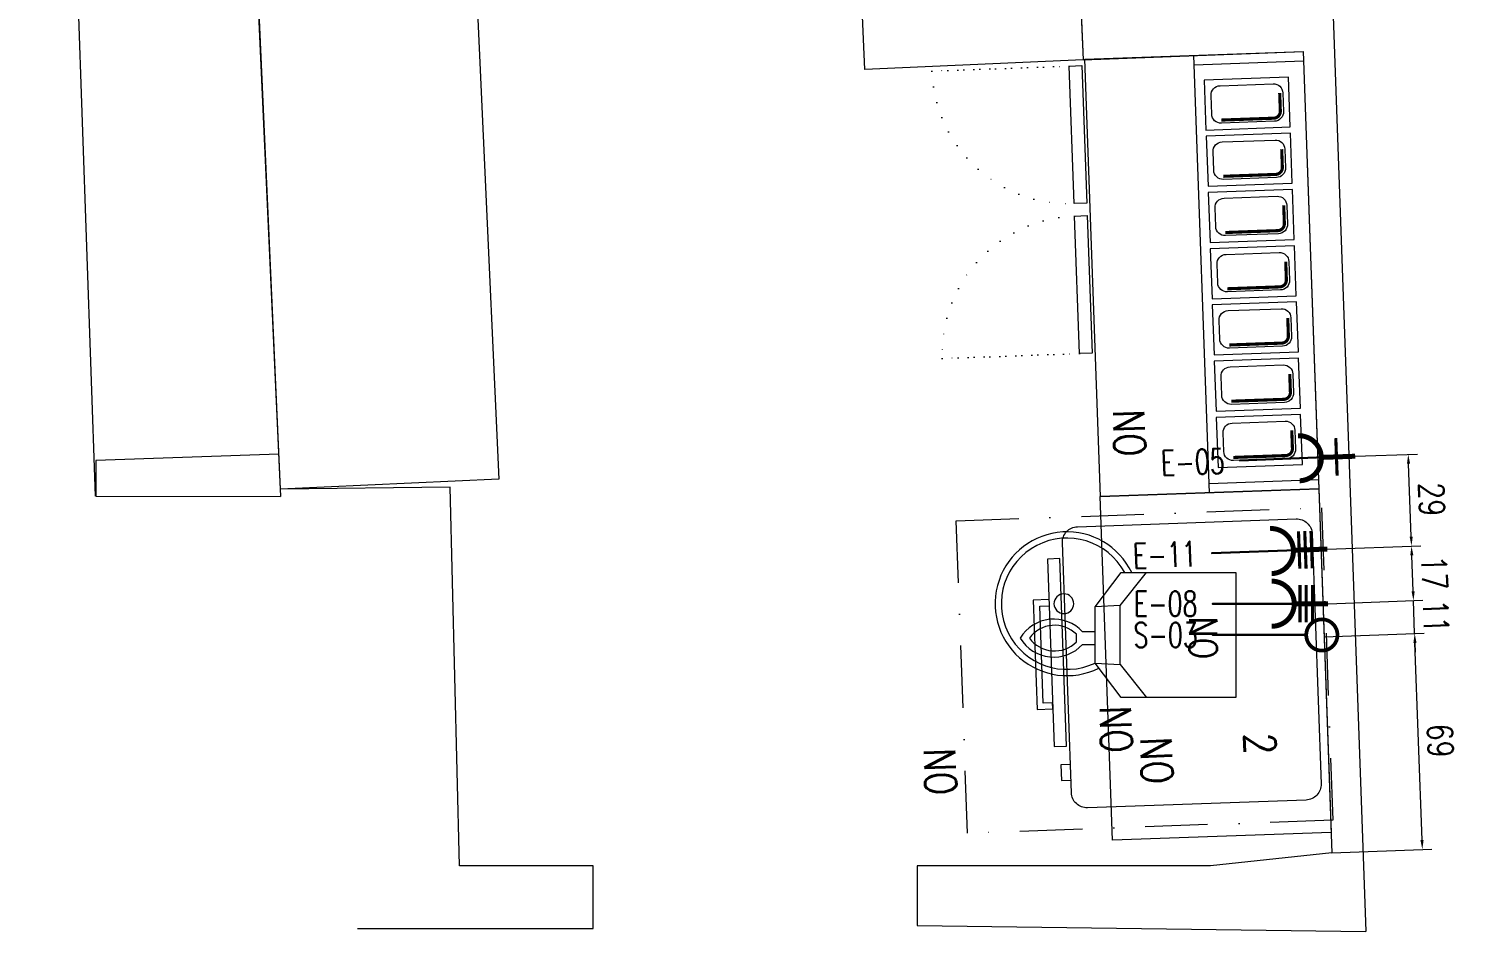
# Model space of a CAD drawing. Extents: x 1233 to 5727, y 618 to 3242.
# Drawn here: x 2555.6 to 3013, y 2339.7 to 2628.6 of the extents above; entities that cross this region are included whole.
import ezdxf
from ezdxf.enums import TextEntityAlignment as Align

# ---------------------------------------------------------------- set-up
doc = ezdxf.new("R2010")
doc.units = 0
doc.header["$LTSCALE"] = 20
doc.linetypes.add('DASHDOTX2', pattern=[2, 1, -0.5, 0, -0.5])
doc.linetypes.add('DOT', pattern=[0.25, 0, -0.25])
doc.layers.get('0').update_dxf_attribs({"linetype": 'CONTINUOUS', "lineweight": 15})
doc.layers.get('DEFPOINTS').update_dxf_attribs({"linetype": 'CONTINUOUS'})
for name, color, linetype, lineweight in [('-DWG_ANA', 7, 'CONTINUOUS', 0), ('-DWG_DETAY1', 7, 'CONTINUOUS', 0), ('-DWG_DETAY2', 7, 'CONTINUOUS', 0), ('-DWG_DETAY4', 7, 'DOT', 0), ('DVL-C', 7, 'DASHDOTX2', 20), ('NO', 7, 'CONTINUOUS', 0), ('PLAN', 253, 'CONTINUOUS', 15), ('TES', 7, 'CONTINUOUS', 15), ('TES_ELK', 230, 'CONTINUOUS', 25), ('TES_SU', 150, 'CONTINUOUS', 25)]:
    doc.layers.add(name, color=color, linetype=linetype, lineweight=lineweight)
doc.layers.add('tes-frz', color=7, linetype='CONTINUOUS')
doc.styles.add('ROMANS', font='romans.shx', dxfattribs={"width": 0.8})
doc.styles.add('ROMANSTW', font='Romanstw.shx', dxfattribs={"width": 0.8})
doc.styles.add('TESNO', font='romans.shx', dxfattribs={"width": 0.8})
doc.dimstyles.new('ÖLÇÜ-8', dxfattribs={"dimtxt": 8, "dimasz": 3, "dimexe": 3, "dimexo": 0, "dimgap": 3, "dimtad": 1, "dimdec": 0, "dimzin": 0, "dimdsep": 46, "dimtxsty": 'ROMANSTW', "dimsah": 1, "dimcen": 0.09, "dimclrt": 256, "dimadec": 0, "dimazin": 0, "dimtfac": 1, "dimtdec": 0, "dimtix": 1, "dimtmove": 0, "dimatfit": 0, "dimfxl": 1, "dimtolj": 1, "dimtzin": 0, "dimlwd": 9, "dimlwe": 9, "dimarcsym": 0})

# ---------------------------------------------------------------- blocks, each defined once
blk = doc.blocks.new('GN14')
at = {"layer": '-DWG_DETAY1', "color": 0}
blk.add_lwpolyline([(0, 0), (0, -27), (16, -27), (16, 0)], close=True, dxfattribs=at)
blk.add_lwpolyline([(14, -5), (14, -22, -0.414214), (11, -25), (5, -25, -0.414214), (2, -22), (2, -5, -0.414214), (5, -2), (11, -2, -0.414214)], format="xyb", close=True, dxfattribs=at)
at = {"layer": '-DWG_DETAY1', "color": 0, "const_width": 1}
blk.add_lwpolyline([(5, -3), (10.8, -3, -0.414214), (13, -5.2), (13, -22)], format="xyb", dxfattribs=at)
blk = doc.blocks.new('s_g14')
at = {"layer": '-DWG_ANA', "color": 0}
blk.add_lwpolyline([(0, 0), (140, 0), (140, -35), (0, -35)], close=True, dxfattribs=at)
at = {"layer": '-DWG_DETAY1', "color": 0}
for points in [[(3, -35), (3, 0)], [(137, -35), (137, 0)]]:
    blk.add_lwpolyline(points, dxfattribs=at)
at = {"layer": '-DWG_ANA', "color": 0}
for p in [(8, -5), (26, -5), (44, -5), (62, -5), (80, -5), (98, -5), (116, -5)]:
    blk.add_blockref('GN14', p, dxfattribs=at)
blk = doc.blocks.new('SGN140', base_point=(10, 0))
at = {"layer": '-DWG_ANA', "color": 0}
blk.add_lwpolyline([(10, 0), (150, 0), (150, -70), (10, -70)], close=True, dxfattribs=at)
at = {"layer": '-DWG_DETAY1', "color": 0}
for points in [[(12, -71), (56, -71), (56, -75), (12, -75)], [(60, -71), (104, -71), (104, -75), (60, -75)]]:
    blk.add_lwpolyline(points, close=True, dxfattribs=at)
at = {"layer": '-DWG_DETAY4', "color": 0}
for points in [[(12, -75), (12, -119)], [(104, -75), (104, -119)]]:
    blk.add_lwpolyline(points, close=True, dxfattribs=at)
for centre, start, end in [((12, -75), 270, 0), ((104, -75), 180, 270)]:
    blk.add_arc(centre, 44, start, end, dxfattribs=at)
at = {"linetype": 'Continuous'}
blk.add_blockref('s_g14', (10, 0), dxfattribs=at)
at = {"layer": 'NO', "linetype": 'Continuous', "style": 'ROMANS', "width": 0.8}
blk.add_attdef('NO', text='', height=10, dxfattribs=at).set_placement((130, -60), align=Align.MIDDLE)
blk = doc.blocks.new('TCN110', base_point=(10, 0))
at = {"layer": '-DWG_ANA', "color": 0}
blk.add_lwpolyline([(10, 0), (120, 0), (120, -70), (10, -70)], close=True, dxfattribs=at)
at = {"layer": 'NO', "linetype": 'Continuous', "style": 'ROMANS', "width": 0.8}
blk.add_attdef('NO', text='', height=10, dxfattribs=at).set_placement((95, -55), align=Align.MIDDLE)
blk = doc.blocks.new('1SG-PO6262DE')
at = {"layer": '-DWG_ANA', "color": 0}
blk.add_lwpolyline([(5, 0), (85, 0, -0.414214), (90, -5), (90, -75, -0.414214), (85, -80), (5, -80, -0.414214), (0, -75), (0, -5, -0.414214)], format="xyb", close=True, dxfattribs=at)
at = {"layer": '-DWG_DETAY1', "color": 0}
blk.add_lwpolyline([(10, -81), (10, -85), (70, -85), (70, -81)], close=True, dxfattribs=at)
at = {"layer": '-DWG_DETAY2', "color": 0}
for points in [[(76, -80), (76, -83), (81, -83), (81, -80)], [(23, -85), (23, -90), (58, -90), (58, -85), (56, -85), (56, -88), (25, -88), (25, -85)]]:
    blk.add_lwpolyline(points, dxfattribs=at)
at = {"layer": 'NO', "linetype": 'Continuous', "style": 'ROMANS', "width": 0.8}
blk.add_attdef('NO', text='', height=10, dxfattribs=at).set_placement((65.2, -65), align=Align.MIDDLE)
at = {"layer": 'PLAN', "linetype": 'Continuous', "style": 'ROMANSTW', "width": 0.8}
blk.add_text('2', height=10, dxfattribs=at).set_placement((68.04, -24.06))
blk = doc.blocks.new('DDS103', base_point=(10, 0))
at = {"layer": 'DVL-C', "color": 0}
blk.add_lwpolyline([(10, 0), (110, 0), (110, -117), (10, -117)], close=True, dxfattribs=at)
at = {"layer": 'NO', "linetype": 'Continuous', "style": 'ROMANS', "width": 0.8}
blk.add_attdef('NO', text='', height=10, dxfattribs=at).set_placement((90, -125), align=Align.MIDDLE)
blk = doc.blocks.new('1TR-KDM40')
at = {"layer": '-DWG_ANA', "color": 0, "linetype": 'Continuous'}
blk.add_lwpolyline([(0, -28.52), (0, 0), (40, 0), (40, -36.7), (29, -45), (11, -45), (0, -36.7), (0, 0), (40, 0)], dxfattribs=at)
blk.add_lwpolyline([(0, -33.29, 2.431965), (30.61, -43.79, 2.431965)], format="xyb", dxfattribs=at)
at = {"layer": '-DWG_DETAY1', "color": 0, "linetype": 'Continuous'}
for p, q in [((10.6, -37), (0, -28.52)), ((10.6, -37), (11, -45)), ((29.4, -37), (10.6, -37)), ((29, -45), (29.4, -37))]:
    blk.add_line(p, q, dxfattribs=at)
blk.add_lwpolyline([(29.4, -37), (40, -28.52)], dxfattribs=at)
for points in [[(0, -35.53, 2.325885), (28.97, -45, 2.325885)], [(19, -45), (19, -49), (19, -49, 0.501115), (21, -69, 0.501115), (23, -49), (23, -49), (23, -45)]]:
    blk.add_lwpolyline(points, format="xyb", dxfattribs=at)
blk.add_lwpolyline([(21, -51), (19.79, -51, 0.462299), (21, -66, 0.462299), (22.21, -51)], format="xyb", close=True, dxfattribs=at)
at = {"layer": '-DWG_DETAY1', "color": 0, "linetype": 'Continuous', "extrusion": (0, 0, -1)}
blk.add_circle((-10, -55), 3.16, dxfattribs=at)
at = {"layer": 'NO', "linetype": 'Continuous', "style": 'ROMANS', "width": 0.8}
blk.add_attdef('NO', text='', height=9, dxfattribs=at).set_placement((20.9, -10.42), align=Align.MIDDLE)
blk = doc.blocks.new('TCN090', base_point=(10, 0))
at = {"layer": '-DWG_ANA', "color": 0}
blk.add_lwpolyline([(10, 0), (100, 0), (100, -70), (10, -70)], close=True, dxfattribs=at)
at = {"layer": 'NO', "linetype": 'Continuous', "style": 'ROMANS', "width": 0.8}
blk.add_attdef('NO', text='', height=10, dxfattribs=at).set_placement((75, -55), align=Align.MIDDLE)
blk = doc.blocks.new('TCN220', base_point=(10, 0))
at = {"layer": '-DWG_ANA', "color": 0}
blk.add_lwpolyline([(10, 0), (230, 0), (230, -70), (10, -70)], close=True, dxfattribs=at)
at = {"layer": 'NO', "linetype": 'Continuous', "style": 'ROMANS', "width": 0.8}
blk.add_attdef('NO', text='', height=10, dxfattribs=at).set_placement((205, -55), align=Align.MIDDLE)
blk = doc.blocks.new('v-et')
at = {"layer": 'TES_ELK', "linetype": 'Continuous'}
for points, const_width in [([(0, -8.83), (0, 2)], 1.6), ([(-6, -3), (6, -3)], 1), ([(-6, -5), (6, -5)], 1), ([(-6, -7), (6, -7)], 1)]:
    blk.add_lwpolyline(points, dxfattribs=dict(at, const_width=const_width))
at = {"layer": 'TES_ELK', "linetype": 'Continuous', "const_width": 1.6}
blk.add_lwpolyline([(-7.22, -16.05), (-7.22, -16.05, -1), (7.22, -16.05)], format="xyb", dxfattribs=at)
blk = doc.blocks.new('v-s')
at = {"layer": 'TES_SU', "linetype": 'Continuous', "const_width": 1.2}
blk.add_lwpolyline([(-5, 0, 1), (5, 0, 1)], format="xyb", close=True, dxfattribs=at)
blk = doc.blocks.new('T-1TR-KDM40', base_point=(10, 0))
at = {"layer": 'TES_ELK'}
blk.add_lwpolyline([(20, -5), (20, -35)], close=True, dxfattribs=at)
at = {"layer": 'TES_SU'}
blk.add_lwpolyline([(30, -5), (30, -35)], close=True, dxfattribs=at)
at = {"layer": 'PLAN', "linetype": 'Continuous'}
for name, p in [('v-s', (30, 0)), ('v-et', (20, 0))]:
    blk.add_blockref(name, p, dxfattribs=at)
at = {"layer": 'TES_ELK', "linetype": 'Continuous', "style": 'TESNO', "width": 0.7}
blk.add_attdef('ENO', text='', height=8, rotation=90, dxfattribs=at).set_placement((20, -50), align=Align.MIDDLE)
at = {"layer": 'TES_SU', "linetype": 'Continuous', "style": 'TESNO', "width": 0.7}
blk.add_attdef('SNO', text='', height=8, rotation=90, dxfattribs=at).set_placement((30, -50), align=Align.MIDDLE)
blk = doc.blocks.new('T-1SG-PO6262DE', base_point=(10, 0))
at = {"layer": 'TES_ELK'}
blk.add_lwpolyline([(20, -5), (20, -35)], close=True, dxfattribs=at)
at = {"layer": 'PLAN', "linetype": 'Continuous'}
blk.add_blockref('v-et', (20, 0), dxfattribs=at)
at = {"layer": 'TES_ELK', "linetype": 'Continuous', "style": 'TESNO', "width": 0.7}
blk.add_attdef('ENO', text='', height=8, rotation=90, dxfattribs=at).set_placement((20, -50), align=Align.MIDDLE)
blk = doc.blocks.new('v-em')
at = {"layer": 'TES_ELK', "linetype": 'Continuous'}
for points, const_width in [([(0, -8.83), (0, 2)], 1.6), ([(-6, -4), (6, -4)], 1)]:
    blk.add_lwpolyline(points, dxfattribs=dict(at, const_width=const_width))
at = {"layer": 'TES_ELK', "linetype": 'Continuous', "const_width": 1.6}
blk.add_lwpolyline([(-7.22, -16.05), (-7.22, -16.05, -1), (7.22, -16.05)], format="xyb", dxfattribs=at)
blk = doc.blocks.new('T-SGN140', base_point=(10, 0))
at = {"layer": 'TES_ELK'}
blk.add_lwpolyline([(10, -5), (10, -35)], close=True, dxfattribs=at)
at = {"layer": 'PLAN', "linetype": 'Continuous'}
blk.add_blockref('v-em', (10, 0), dxfattribs=at)
at = {"layer": 'TES_ELK', "linetype": 'Continuous', "style": 'TESNO', "width": 0.7}
blk.add_attdef('ENO', text='', height=8, rotation=90, dxfattribs=at).set_placement((10, -50), align=Align.MIDDLE)
blk = doc.blocks.new('*D154')
at = {"layer": 'DEFPOINTS', "color": 0, "linetype": 'Continuous', "transparency": 16777216}
for p in [(2970.29, 2434), (2999.26, 2435.04), (2972.77, 2364.92)]:
    blk.add_point(p, dxfattribs=at)
at = {"layer": 'TES', "color": 0, "linetype": 'Continuous', "lineweight": 9, "transparency": 16777216}
for p, q in [((2970.29, 2434), (3002.26, 2435.15)), ((3001.62, 2368.95), (2999.36, 2432.04)), ((2972.77, 2364.92), (3004.73, 2366.06))]:
    blk.add_line(p, q, dxfattribs=at)
at = {"layer": 'TES', "color": 0, "linetype": 'Continuous', "transparency": 16777216}
for points in [[(2999.86, 2432.06), (2998.87, 2432.03), (2999.26, 2435.04)], [(3002.12, 2368.97), (3001.13, 2368.93), (3001.73, 2365.95)]]:
    blk.add_solid(points, dxfattribs=at)
at = {"layer": 'TES', "linetype": 'Continuous', "transparency": 16777216, "insert": (3007.49, 2400.75), "char_height": 8, "attachment_point": 5, "rotation": 272.0515, "style": 'ROMANSTW'}
blk.add_mtext('\\A1;69', dxfattribs=at)
blk = doc.blocks.new('*D155')
at = {"layer": 'DEFPOINTS', "color": 0, "linetype": 'Continuous', "transparency": 16777216}
for p in [(2971.56, 2444.57), (2998.88, 2445.55), (2970.29, 2434)]:
    blk.add_point(p, dxfattribs=at)
at = {"layer": 'TES', "color": 0, "linetype": 'Continuous', "lineweight": 9, "transparency": 16777216}
for p, q in [((2998.77, 2448.55), (2998.67, 2451.55)), ((2971.56, 2444.57), (3001.88, 2445.66)), ((2999.26, 2435.04), (2998.88, 2445.55)), ((2970.29, 2434), (3002.26, 2435.15)), ((2999.36, 2432.04), (2999.47, 2429.05))]:
    blk.add_line(p, q, dxfattribs=at)
at = {"layer": 'TES', "color": 0, "linetype": 'Continuous', "transparency": 16777216}
for points in [[(2999.27, 2448.57), (2998.27, 2448.53), (2998.88, 2445.55)], [(2999.86, 2432.06), (2998.87, 2432.03), (2999.26, 2435.04)]]:
    blk.add_solid(points, dxfattribs=at)
at = {"layer": 'TES', "linetype": 'Continuous', "transparency": 16777216, "insert": (3006.06, 2440.55), "char_height": 8, "attachment_point": 5, "rotation": 272.0515, "style": 'ROMANSTW'}
blk.add_mtext('\\A1;11', dxfattribs=at)
blk = doc.blocks.new('*D156')
at = {"layer": 'DEFPOINTS', "color": 0, "linetype": 'Continuous', "transparency": 16777216}
for p in [(2971.29, 2462.07), (2998.25, 2463.04), (2971.56, 2444.57)]:
    blk.add_point(p, dxfattribs=at)
at = {"layer": 'TES', "color": 0, "linetype": 'Continuous', "lineweight": 9, "transparency": 16777216}
for p, q in [((2971.29, 2462.07), (3001.25, 2463.14)), ((2998.77, 2448.55), (2998.36, 2460.04)), ((2971.56, 2444.57), (3001.88, 2445.66))]:
    blk.add_line(p, q, dxfattribs=at)
at = {"layer": 'TES', "color": 0, "linetype": 'Continuous', "transparency": 16777216}
for points in [[(2998.86, 2460.06), (2997.86, 2460.02), (2998.25, 2463.04)], [(2999.27, 2448.57), (2998.27, 2448.53), (2998.88, 2445.55)]]:
    blk.add_solid(points, dxfattribs=at)
at = {"layer": 'TES', "linetype": 'Continuous', "transparency": 16777216, "insert": (3005.56, 2454.54), "char_height": 8, "attachment_point": 5, "rotation": 272.0515, "style": 'ROMANSTW'}
blk.add_mtext('\\A1;17', dxfattribs=at)
blk = doc.blocks.new('*D157')
at = {"layer": 'DEFPOINTS', "color": 0, "linetype": 'Continuous', "transparency": 16777216}
for p in [(2980.23, 2491.76), (2997.2, 2492.37), (2971.29, 2462.07)]:
    blk.add_point(p, dxfattribs=at)
at = {"layer": 'TES', "color": 0, "linetype": 'Continuous', "lineweight": 9, "transparency": 16777216}
for p, q in [((2980.23, 2491.76), (3000.2, 2492.47)), ((2998.15, 2466.03), (2997.31, 2489.37)), ((2971.29, 2462.07), (3001.25, 2463.14))]:
    blk.add_line(p, q, dxfattribs=at)
at = {"layer": 'TES', "color": 0, "linetype": 'Continuous', "transparency": 16777216}
for points in [[(2997.81, 2489.39), (2996.81, 2489.35), (2997.2, 2492.37)], [(2998.65, 2466.05), (2997.65, 2466.02), (2998.25, 2463.04)]]:
    blk.add_solid(points, dxfattribs=at)
at = {"layer": 'TES', "linetype": 'Continuous', "transparency": 16777216, "insert": (3004.72, 2477.95), "char_height": 8, "attachment_point": 5, "rotation": 272.0515, "style": 'ROMANSTW'}
blk.add_mtext('\\A1;29', dxfattribs=at)

msp = doc.modelspace()

# ---------------------------------------------------------------- linework, layer by layer
at = {"color": 30}
for p, q in [((2954.6, 3151.36), (2983.68, 2339.74)), ((2555.57, 3088.01), (2576.88, 2479.02)), ((2890.14, 2687.83), (2893.2, 2618.61)), ((2893.2, 2618.61), (2963.59, 2621.25)), ((2963.59, 2621.25), (2972.77, 2364.92)), ((2635.65, 2492.43), (2577.07, 2490.38)), ((2577.07, 2490.38), (2577.07, 2479.02)), ((2690.5, 2481.91), (2636.16, 2481.2)), ((2693.51, 2360.74), (2690.5, 2481.91)), ((2577.07, 2479.02), (2636.26, 2478.88)), ((2972.77, 2364.92), (2933.93, 2360.74)), ((2736.25, 2360.74), (2693.51, 2360.74)), ((2736.25, 2340.64), (2736.25, 2360.74)), ((2933.93, 2360.74), (2840.04, 2360.74)), ((2840.04, 2360.74), (2840.04, 2341.6)), ((2660.81, 2340.64), (2736.25, 2340.64)), ((2840.04, 2341.6), (2983.68, 2339.74))]:
    msp.add_line(p, q, dxfattribs=at)
at = {"color": 30, "linetype": 'Continuous'}
msp.add_line((2625.91, 2706.8), (2636.26, 2478.88), dxfattribs=at)

# ---------------------------------------------------------------- block references
at = {"layer": 'PLAN', "linetype": 'Continuous'}
for name, p, rotation, values in [('T-SGN140', (2978.23, 2491.69), 272.0515256316893, {'ENO': 'E-05'}), ('T-1SG-PO6262DE', (2968.93, 2471.99), 272.0515256316901, {'ENO': 'E-11'}), ('T-1TR-KDM40', (2969.56, 2454.57), 270, {'ENO': 'E-08', 'SNO': 'S-03'})]:
    msp.add_blockref(name, p, dxfattribs=dict(at, rotation=rotation)).add_auto_attribs(values)
at = {"layer": 'tes-frz', "linetype": 'Continuous'}
for name, p, rotation in [('TCN090', (2889.23, 2708.52), 272.5265963675607), ('TCN220', (2636.16, 2481.2), 92.60098852751929), ('SGN140', (2963.59, 2621.25), 272.0515256316893), ('TCN110', (2968.6, 2481.34), 272.0515256316897), ('DDS103', (2969.47, 2475.27), 272.05152563169), ('1SG-PO6262DE', (2966.28, 2471.9), 272.0515256316901), ('1TR-KDM40', (2941.97, 2454.57), 270)]:
    msp.add_blockref(name, p, dxfattribs=dict(at, rotation=rotation)).add_auto_attribs({'NO': 'NO'})

# ---------------------------------------------------------------- dimensions: what is measured, and where the dimension line sits
at = {"layer": 'TES', "linetype": 'Continuous'}
for base, p1, p2, picture, middle in [((2997.2, 2492.37), (2971.29, 2462.07), (2980.23, 2491.76), '*D157', (3004.72, 2477.95)), ((2998.25, 2463.04), (2971.56, 2444.57), (2971.29, 2462.07), '*D156', (3005.56, 2454.54)), ((2998.88, 2445.55), (2970.29, 2434), (2971.56, 2444.57), '*D155', (3006.06, 2440.55))]:
    dim = msp.add_linear_dim(base=base, p1=p1, p2=p2, angle=272.0515, dimstyle='ÖLÇÜ-8', override={"dimtmove": 1}, dxfattribs=at)
    dim.commit()
    dim.dimension.update_dxf_attribs({"geometry": picture, "text_midpoint": middle})
dim = msp.add_aligned_dim(p1=(2972.77, 2364.92), p2=(2970.29, 2434), distance=-28.98, dimstyle='ÖLÇÜ-8', dxfattribs=at)
dim.commit()
dim.dimension.update_dxf_attribs({"geometry": '*D154', "text_midpoint": (3007.49, 2400.75)})

doc.saveas('drawing.dxf')
